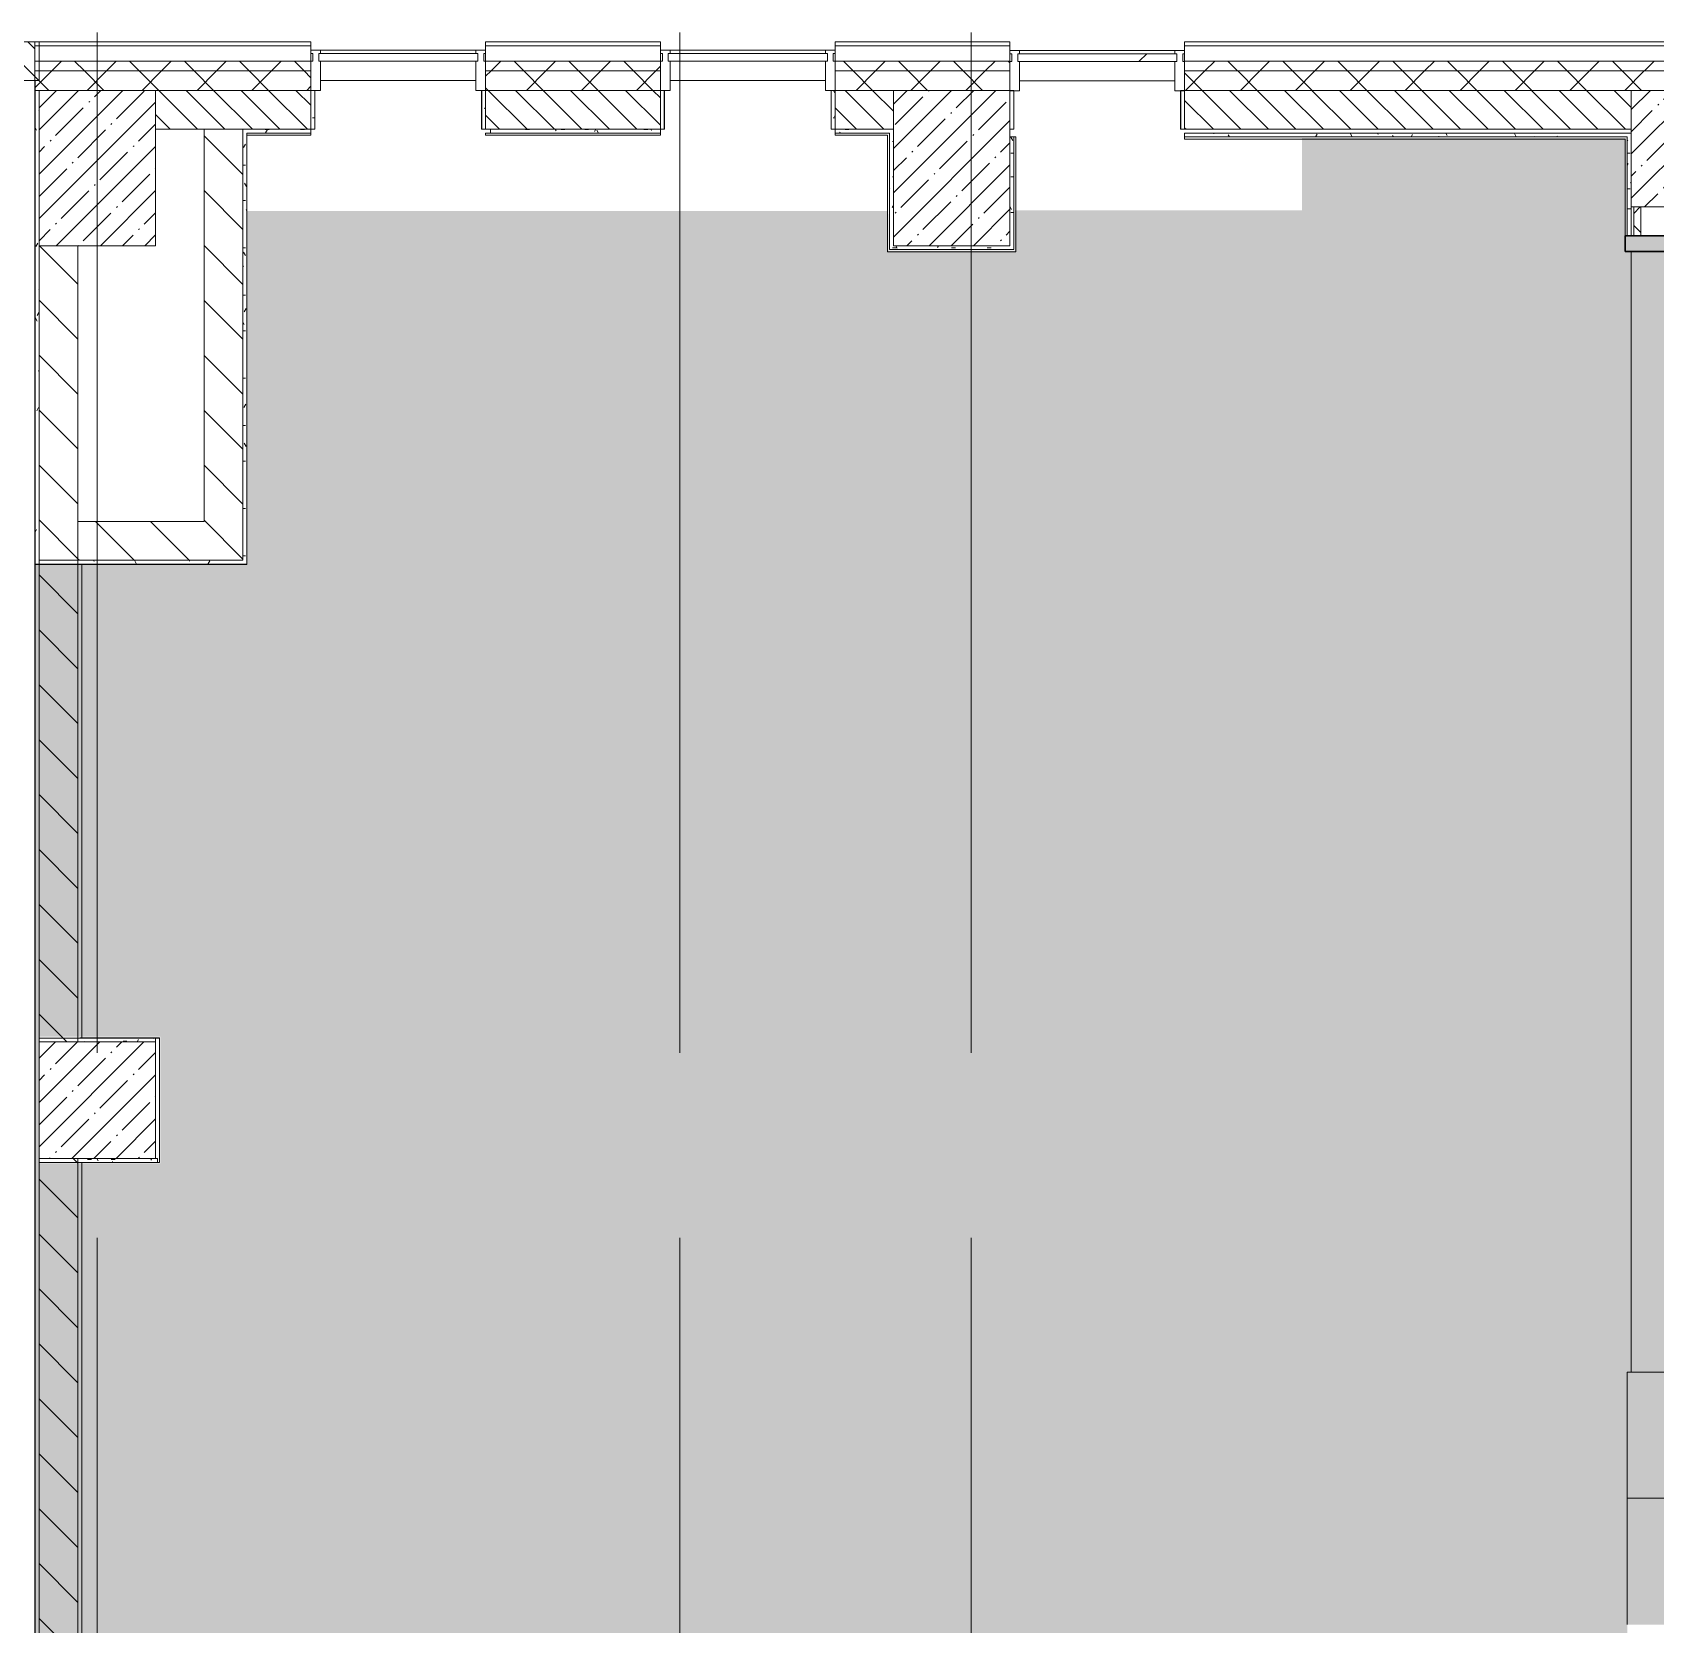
# Model space of a CAD drawing. Header units: millimetres. Extents: x -164500 to 426394, y -23753 to 102118.
# Drawn here: x 162448 to 170808, y 93739 to 101937 of the extents above; entities that cross this region are included whole.
import ezdxf

# ---------------------------------------------------------------- set-up
doc = ezdxf.new("R2010")
doc.units = ezdxf.units.MM
doc.linetypes.add('Осевая', pattern=[6350, 1270, -952.5, 3175, -952.5])
doc.layers.add('A-AREA-PATT-1', color=7, linetype='Continuous', lineweight=5, true_color=0xa5bae0, transparency=1)
for name, color, linetype, lineweight in [('A-GLAZ-CURT', 7, 'Continuous', 9), ('A-GLAZ-CURT-1', 7, 'Continuous', 5), ('A-GLAZ-CURT-2', 7, 'Continuous', 20), ('A-GLAZ-CWMG', 7, 'Continuous', 9), ('A-GLAZ-CWMG-1', 7, 'Continuous', 20), ('A-WALL', 7, 'Continuous', 5), ('A-WALL-2', 7, 'Continuous', 30), ('I-WALL', 7, 'Continuous', 5), ('S-COLS', 7, 'Continuous', 9), ('S-COLS-1', 7, 'Continuous', 5), ('S-STRS', 7, 'Continuous', 9), ('S-STRS-ANNO', 7, 'Continuous', 5), ('Оси', 7, 'Continuous', 9), ('Оси-2', 7, 'Осевая', 9)]:
    doc.layers.add(name, color=color, linetype=linetype, lineweight=lineweight)
for name, color, linetype, lineweight, true_color in [('A-WALL-1', 9, 'Continuous', 5, 0x808080), ('A-WALL-FNSH-1', 9, 'Continuous', 5, 0x808080), ('S-STRS-1', 7, 'Continuous', 9, 0xeef6ff)]:
    doc.layers.add(name, color=color, linetype=linetype, lineweight=lineweight, true_color=true_color)
pattern_1 = [(45, (148772.12, 0), (-141.4214, 141.4214), []), (135, (148772.12, 0), (-141.4214, -141.4214), [])]
pattern_2 = [(135, (148772.12, 0), (-70.71068, -70.71068), [])]
pattern_3 = [(135, (148772.12, 0), (-141.4214, -141.4214), [])]
pattern_4 = [(0, (148772.123, 0), (243.84, 60.96), [20.117, -162.763, 20.117, -162.763, -975.36]), (0, (148772.123, 0), (243.84, 60.96), [-365.76, 20.117, -345.643, 20.117, -162.763, -426.72]), (0, (148772.123, 0), (243.84, 60.96), [-914.4, 20.117, -101.803, 20.117, -284.683]), (120, (148863.563, 30.48), (-174.71291, 180.69163), [20.117, -162.763, 20.117, -162.763, -975.36]), (120, (148863.563, 30.48), (-174.71291, 180.69163), [-365.76, 20.117, -345.643, 20.117, -162.763, -426.72]), (120, (148863.563, 30.48), (-174.71291, 180.69163), [-914.4, 20.117, -101.803, 20.117, -284.683]), (240, (148894.043, 152.4), (-69.12709, -241.65163), [20.117, -162.763, 20.117, -162.763, -975.36]), (240, (148894.043, 152.4), (-69.12709, -241.65163), [-365.76, 20.117, -345.643, 20.117, -162.763, -426.72]), (240, (148894.043, 152.4), (-69.12709, -241.65163), [-914.4, 20.117, -101.803, 20.117, -284.683])]

# ---------------------------------------------------------------- blocks, each defined once
blk = doc.blocks.new('BSC_Колонна _Прямоугольная - 600х800-24078684-Объем проектирования 2 этажа')
at = {"layer": 'S-COLS-1'}
h = blk.add_hatch(dxfattribs=at)
h.set_pattern_fill('FP_21', color=256, style=0, pattern_type=2)
h.set_pattern_definition([(45, (-14010, -26700), (-114.04925, 114.04925), []), (45, (-13895.95, -26700), (-114.04925, 114.04925), [201.613, -40.323, 6.706, -33.617])])
h.paths.add_polyline_path([(-99.7, -400), (300, -400), (300, 400), (-300, 400), (-299.7, -400), (-166, -400)])
for p, q in [((300, 400), (-300, 400)), ((-300, 400), (-300, -400)), ((300, -400), (300, 400)), ((-300, -400), (300, -400))]:
    blk.add_line(p, q, dxfattribs=at)
blk = doc.blocks.new('BSC_Колонна _Прямоугольная - 600х600-V295-Объем проектирования 2 этажа')
at = {"layer": 'S-COLS-1'}
h = blk.add_hatch(dxfattribs=at)
h.set_pattern_fill('FP_27', color=256, style=0, pattern_type=2)
h.set_pattern_definition([(45, (-14010, -21900), (-114.0493, 114.0493), []), (45, (-13895.95, -21900), (-114.0493, 114.0493), [201.613, -40.323, 6.706, -33.617])])
h.paths.add_polyline_path([(-299.7, -300), (300, -300), (300, 300), (-300, 300), (-300, -300)])
for p, q in [((300, 300), (-300, 300)), ((-300, 300), (-300, -300)), ((300, -300), (300, 300)), ((-300, -300), (300, -300))]:
    blk.add_line(p, q, dxfattribs=at)
blk = doc.blocks.new('Прямоугольный импост - Импост структурный с накладкой - 190мм-22856075-Объем проектирования 2 этажа')
at = {"layer": 'A-GLAZ-CWMG-1'}
for p, q in [((0, 190), (-50, 190)), ((-50, 190), (-50, 40)), ((0, 40), (0, 190)), ((-50, 40), (-40, 40)), ((-40, 0), (-50, 0)), ((-50, 0), (-50, -17)), ((-40, 40), (-40, 0)), ((-10, 0), (-10, 40)), ((-10, 40), (0, 40)), ((0, 0), (-10, 0)), ((0, -17), (0, 0)), ((-50, -17), (0, -17))]:
    blk.add_line(p, q, dxfattribs=at)
blk = doc.blocks.new('Прямоугольный импост - Импост структурный с накладкой - 190мм-V301-Объем проектирования 2 этажа')
at = {"layer": 'A-GLAZ-CWMG-1'}
for p, q in [((0, 190), (-50, 190)), ((-50, 190), (-50, 40)), ((0, 40), (0, 188.3)), ((-50, 40), (-40, 40)), ((-40, 0), (-50, 0)), ((-50, 0), (-50, -17)), ((-40, 40), (-40, 0)), ((-10, 0), (-10, 40)), ((-10, 40), (0, 40)), ((0, 0), (-10, 0)), ((0, -17), (0, 0)), ((-50, -17), (0, -17))]:
    blk.add_line(p, q, dxfattribs=at)
blk = doc.blocks.new('Системная панель - Стекло - 40мм-V317-Объем проектирования 2 этажа')
at = {"layer": 'A-GLAZ-CURT-1'}
h = blk.add_hatch(dxfattribs=at)
h.set_pattern_fill('FP_51', color=256, style=0, pattern_type=2)
h.set_pattern_definition([(45, (-17560.26, -27090), (-565.685, 565.685), [400, -1200]), (45, (-17960.26, -27290), (-565.685, 565.685), [1200, -400]), (45, (-17160.26, -27490), (-565.685, 565.685), [400, -1200])])
h.paths.add_polyline_path([(400, -40), (410, -40), (410, 0), (-410, 0), (-410, -40), (97.4, -40)])
at = {"layer": 'A-GLAZ-CURT-2'}
for p, q in [((410, 0), (-410, 0)), ((-410, 0), (-410, -40)), ((-410, -40), (410, -40)), ((410, -40), (410, 0))]:
    blk.add_line(p, q, dxfattribs=at)
blk = doc.blocks.new('Системная панель - Стекло - 40мм-V318-Объем проектирования 2 этажа')
at = {"layer": 'A-GLAZ-CURT-1'}
h = blk.add_hatch(dxfattribs=at)
h.set_pattern_fill('FP_52', color=256, style=0, pattern_type=2)
h.set_pattern_definition([(45, (-19360.26, -27088.3), (-565.685, 565.685), [400, -1200]), (45, (-19760.26, -27288.3), (-565.685, 565.685), [1200, -400]), (45, (-18960.26, -27488.3), (-565.685, 565.685), [400, -1200])])
h.paths.add_polyline_path([(-257.1, -40), (410, -38.3), (410, 0), (-410, 0), (-410, -40), (-400, -40)])
at = {"layer": 'A-GLAZ-CURT-2'}
for p, q in [((410, 0), (-410, 0)), ((-410, 0), (-410, -40)), ((-410, -40), (410, -40)), ((410, -40), (410, 0))]:
    blk.add_line(p, q, dxfattribs=at)
blk = doc.blocks.new('Прямоугольный импост - Импост структурный с накладкой - 160мм Темный-33186089-Объем проектирования 2 этажа')
at = {"layer": 'A-GLAZ-CWMG'}
for p, q in [((16960.3, 27307), (17760.3, 27307)), ((16960.3, 27150), (17760.3, 27150))]:
    blk.add_line(p, q, dxfattribs=at)
blk = doc.blocks.new('Прямоугольный импост - Импост структурный с накладкой - 190мм-V342-Объем проектирования 2 этажа')
at = {"layer": 'A-GLAZ-CWMG-1'}
for p, q in [((-50, 40), (-50, 190)), ((-50, 190), (0, 190)), ((0, 190), (0, 40)), ((-40, 40), (-50, 40)), ((-50, -17), (-50, 0)), ((-50, 0), (-40, 0)), ((-40, 0), (-40, 40)), ((-10, 40), (-10, 0)), ((0, 40), (-10, 40)), ((-10, 0), (0, 0)), ((0, 0), (0, -17)), ((0, -17), (-50, -17))]:
    blk.add_line(p, q, dxfattribs=at)
blk = doc.blocks.new('Прямоугольный импост - Импост структурный с накладкой - 190мм-22856073-Объем проектирования 2 этажа')
at = {"layer": 'A-GLAZ-CWMG-1'}
for p, q in [((-50, 40), (-50, 190)), ((-50, 190), (0, 190)), ((0, 190), (0, 40)), ((-40, 40), (-50, 40)), ((-50, -17), (-50, 0)), ((-50, 0), (-40, 0)), ((-40, 0), (-40, 40)), ((-10, 40), (-10, 0)), ((0, 40), (-10, 40)), ((-10, 0), (0, 0)), ((0, 0), (0, -17)), ((0, -17), (-50, -17))]:
    blk.add_line(p, q, dxfattribs=at)
blk = doc.blocks.new('BSC_Колонна _Прямоугольная - 600х600-V356-Объем проектирования 2 этажа')
at = {"layer": 'S-COLS-1'}
h = blk.add_hatch(dxfattribs=at)
h.set_pattern_fill('FP_102', color=256, style=0, pattern_type=2)
h.set_pattern_definition([(45, (-22210, -26800), (-114.04925, 114.04925), []), (45, (-22095.95, -26800), (-114.04925, 114.04925), [201.613, -40.323, 6.706, -33.617])])
h.paths.add_polyline_path([(300, -300), (300, 300), (-300, 300), (-300, -300), (-150, -300)])
for p, q in [((300, 300), (-300, 300)), ((-300, 300), (-300, -300)), ((300, -300), (300, 300)), ((-300, -300), (300, -300))]:
    blk.add_line(p, q, dxfattribs=at)
blk = doc.blocks.new('Перекрытия 3 - Перекрытия 4-20977624-Объем проектирования 2 этажа')
at = {"layer": 'S-STRS-1'}
blk.add_hatch(color=256, dxfattribs=at).paths.add_polyline_path([(21910, 20500), (22810, 20500), (22810, 26270.4), (21910, 26270.4), (21910, 21105.5)])
at = {"layer": 'S-STRS'}
for p in [(21910, 26270.4), (22490, 20500)]:
    blk.add_line(p, (21910, 20500), dxfattribs=at)
blk = doc.blocks.new('BSC_Колонна _Прямоугольная - 600х800-V413-Объем проектирования 2 этажа')
at = {"layer": 'S-COLS-1'}
h = blk.add_hatch(dxfattribs=at)
h.set_pattern_fill('FP_161', color=256, style=0, pattern_type=2)
h.set_pattern_definition([(45, (-18410.26, -26700), (-114.04925, 114.04925), []), (45, (-18296.2, -26700), (-114.04925, 114.04925), [201.613, -40.323, 6.706, -33.617])])
h.paths.add_polyline_path([(-300, -400), (300, -400), (300, 400), (-300, 400)])
for p, q in [((300, 400), (-300, 400)), ((-300, 400), (-300, -400)), ((300, -400), (300, 400)), ((-300, -400), (300, -400))]:
    blk.add_line(p, q, dxfattribs=at)
blk = doc.blocks.new('Системная панель - Стекло - 40мм-V432-Объем проектирования 2 этажа')
at = {"layer": 'A-GLAZ-CURT-1'}
h = blk.add_hatch(dxfattribs=at)
h.set_pattern_fill('FP_185', color=256, style=0, pattern_type=2)
h.set_pattern_definition([(45, (-15760.26, -27090), (-565.685, 565.685), [400, -1200]), (45, (-16160.26, -27290), (-565.685, 565.685), [1200, -400]), (45, (-15360.26, -27490), (-565.685, 565.685), [400, -1200])])
h.paths.add_polyline_path([(400, -40), (410, -40), (410, 0), (-410, 0), (-410, -40), (-270.8, -40)])
at = {"layer": 'A-GLAZ-CURT-2'}
for p, q in [((410, 0), (-410, 0)), ((-410, 0), (-410, -40)), ((-410, -40), (410, -40)), ((410, -40), (410, 0))]:
    blk.add_line(p, q, dxfattribs=at)
blk = doc.blocks.new('Стены наклон_ амфитеатр1 - Стены наклон_ амфитеатр-33007412-Объем проектирования 2 этажа')
at = {"layer": 'A-WALL-2'}
for p, q in [((21879, 26351.1), (21879, 26270.4)), ((30610, 26351.1), (21879, 26351.1)), ((21879, 26270.4), (30610, 26270.4))]:
    blk.add_line(p, q, dxfattribs=at)
blk = doc.blocks.new('2floor')
at = {"layer": 'A-AREA-PATT-1'}
h = blk.add_hatch(color=256, dxfattribs=at)
h.paths.add_polyline_path([(170888.2, 13760), (171341.6, 13760), (171341.6, 14000), (169002.6, 14000), (169002.6, 13760), (170661.6, 13760)])
h.paths.add_polyline_path([(170656.6, 14980), (170661.6, 14980), (170661.6, 15090), (170656.6, 15090), (170656.6, 15350), (170651.1, 15350), (170651.1, 15380.7), (177322.1, 15380.7), (177322.1, 15430.8), (170662.1, 15430.8), (170662.1, 20500), (170682.1, 20500), (170682.1, 26270.4), (177322.1, 26270.4), (177322.1, 26345.5), (170656.6, 26345.5), (170656.6, 26854.5), (168987.6, 26854.5), (168987.6, 26481.7), (167507.9, 26481.7), (167507.9, 26274.5), (166856.9, 26274.5), (166855.3, 26479.5), (163552.6, 26479.5), (163552.1, 24659.5), (162482.1, 24659.5), (162482.4, 22226.5), (163107.6, 22226.5), (163107.6, 21574.5), (162482.1, 21574.5), (162482.4, 18484.5), (163107.6, 18484.5), (163107.6, 17826.5), (162482.1, 17826.5), (162483.9, 15225.5), (169002.6, 15225.5), (169002.6, 15203.4), (170651.1, 15201.6), (170651.1, 15200), (169002.6, 15200), (169002.6, 14980), (169843.5, 14980)])
at = {"layer": 'A-WALL'}
h = blk.add_hatch(dxfattribs=at)
h.set_pattern_fill('FP_2', color=256, style=0, pattern_type=2)
h.set_pattern_definition(pattern_2)
h.paths.add_polyline_path([(162461.1, 27150), (162461.1, 27330), (162480, 27330), (162482.1, 27350), (162232.4, 27350), (162232.4, 27150)])
h.paths.add_polyline_path([(152882.1, 27150), (152882.1, 27350), (152832.1, 27350), (152833.2, 27150)])
h = blk.add_hatch(dxfattribs=at)
h.set_pattern_fill('FP_24', color=256, style=0, pattern_type=2)
h.set_pattern_definition(pattern_1)
h.paths.add_polyline_path([(168382.4, 27200), (182482.1, 27200.7), (182482.1, 27250), (168382.4, 27250)])
h.paths.add_polyline_path([(164807.4, 27200), (165682.4, 27200), (165682.4, 27250), (164782.4, 27250), (164782.4, 27200)])
h.paths.add_polyline_path([(162682.4, 27200), (163882.4, 27200), (163882.4, 27250), (162461.1, 27250), (162461.1, 27200), (162616.2, 27200)])
h.paths.add_polyline_path([(166582.4, 27200), (167482.4, 27200), (167482.4, 27250), (166582.4, 27250)])
h = blk.add_hatch(dxfattribs=at)
h.set_pattern_fill('FP_24', color=256, style=0, pattern_type=2)
h.set_pattern_definition(pattern_1)
h.paths.add_polyline_path([(177882.1, 27100), (182382.1, 27100), (182382.1, 27200), (168382.4, 27200), (168382.4, 27100), (177070.8, 27100)])
h.paths.add_polyline_path([(166582.4, 27100), (167482.4, 27100), (167482.4, 27200), (166582.4, 27200)])
h.paths.add_polyline_path([(164782.4, 27100), (165682.4, 27100), (165682.4, 27200), (164782.4, 27200)])
h.paths.add_polyline_path([(163882.4, 27100), (163882.4, 27200), (162461.1, 27200), (162461.1, 27100), (163532.1, 27100)])
h = blk.add_hatch(dxfattribs=at)
h.set_pattern_fill('FP_2', color=256, style=0, pattern_type=2)
h.set_pattern_definition(pattern_2)
h.paths.add_polyline_path([(168398, 26900), (170682.1, 26900), (170682.1, 27100), (168382.4, 27100), (168382.4, 26900)])
h.paths.add_polyline_path([(164795.7, 26900), (165682.4, 26900), (165682.4, 27100), (164782.4, 27100), (164782.4, 26900)])
h.paths.add_polyline_path([(166882.4, 26900), (166882.4, 27100), (166582.4, 27100), (166582.4, 26900)])
h.paths.add_polyline_path([(163082.1, 26900), (163882.4, 26900), (163882.4, 27100), (163082.1, 27100), (163082.1, 26987.7)])
at = {"layer": 'I-WALL'}
h = blk.add_hatch(dxfattribs=at)
h.set_pattern_fill('FP_191', color=256, style=0, pattern_type=2)
h.set_pattern_definition(pattern_4)
h.paths.add_polyline_path([(162462.1, 24660), (162482.1, 24660), (162482.1, 27100), (162462.1, 27100), (162462.1, 25207.8)])
h = blk.add_hatch(dxfattribs=at)
h.set_pattern_fill('FP_191', color=256, style=0, pattern_type=2)
h.set_pattern_definition(pattern_4)
h.paths.add_polyline_path([(163882.4, 26900), (163902.4, 26901.3), (163902.4, 27100), (163882.4, 27100)])
h = blk.add_hatch(dxfattribs=at)
h.set_pattern_fill('FP_191', color=256, style=0, pattern_type=2)
h.set_pattern_definition(pattern_4)
h.paths.add_polyline_path([(164782.4, 26900), (164782.4, 27100), (164762.4, 27097.8), (164762.4, 26900)])
h = blk.add_hatch(dxfattribs=at)
h.set_pattern_fill('FP_191', color=256, style=0, pattern_type=2)
h.set_pattern_definition(pattern_4)
h.paths.add_polyline_path([(165682.4, 26900), (165702.4, 26900.5), (165702.4, 27100), (165682.4, 27100)])
h = blk.add_hatch(dxfattribs=at)
h.set_pattern_fill('FP_191', color=256, style=0, pattern_type=2)
h.set_pattern_definition(pattern_4)
h.paths.add_polyline_path([(166562.4, 26900), (166582.4, 26900), (166582.4, 27100), (166562.4, 27097.8), (166562.4, 26901.6)])
h = blk.add_hatch(dxfattribs=at)
h.set_pattern_fill('FP_23', color=256, style=0, pattern_type=2)
h.set_pattern_definition(pattern_3)
h.paths.add_polyline_path([(163532.1, 24680), (163532.1, 26900), (163332.1, 26900), (163332.1, 24680)])
h = blk.add_hatch(dxfattribs=at)
h.set_pattern_fill('FP_191', color=256, style=0, pattern_type=2)
h.set_pattern_definition(pattern_4)
h.paths.add_polyline_path([(163532.1, 24680), (163552.1, 24680), (163552.1, 26900), (163532.1, 26900), (163532.1, 24880)])
h = blk.add_hatch(dxfattribs=at)
h.set_pattern_fill('FP_191', color=256, style=0, pattern_type=2)
h.set_pattern_definition(pattern_4)
h.paths.add_polyline_path([(165682.4, 26880), (165682.4, 26900), (164807.4, 26900), (164807.4, 26880), (165507.1, 26880)])
h.paths.add_polyline_path([(166582.4, 26880), (166882.4, 26880), (166882.4, 26900), (166582.4, 26900)])
h.paths.add_polyline_path([(163882.4, 26880), (163882.4, 26900), (163552.1, 26900), (163552.4, 26880), (163579.2, 26880)])
h = blk.add_hatch(dxfattribs=at)
h.set_pattern_fill('FP_191', color=256, style=0, pattern_type=2)
h.set_pattern_definition(pattern_4)
h.paths.add_polyline_path([(166862.4, 26280), (166882.4, 26280), (166882.4, 26880), (166862.4, 26878.1), (166862.4, 26300)])
h = blk.add_hatch(dxfattribs=at)
h.set_pattern_fill('FP_191', color=256, style=0, pattern_type=2)
h.set_pattern_definition(pattern_4)
h.paths.add_polyline_path([(167502.4, 26300), (167502.4, 26860), (167482.4, 26860), (167482.4, 26300)])
h = blk.add_hatch(dxfattribs=at)
h.set_pattern_fill('FP_191', color=256, style=0, pattern_type=2)
h.set_pattern_definition(pattern_4)
h.paths.add_polyline_path([(170662.1, 26860), (170682.1, 26860), (170682.1, 26880), (168382.4, 26880), (168382.4, 26860), (168398, 26860)])
h = blk.add_hatch(dxfattribs=at)
h.set_pattern_fill('FP_191', color=256, style=0, pattern_type=2)
h.set_pattern_definition(pattern_4)
h.paths.add_polyline_path([(170682.1, 26490), (170682.1, 26860), (170662.1, 26860), (170662.1, 26490)])
h = blk.add_hatch(dxfattribs=at)
h.set_pattern_fill('FP_197', color=256, style=0, pattern_type=2)
h.set_pattern_definition([(135, (148772.12, 0), (-169.7056, -169.7056), []), (225, (148772.12, 0), (169.7056, -169.7056), [])])
h.paths.add_polyline_path([(170732.1, 26351.1), (170732.1, 26500), (170695.1, 26500), (170695.1, 26351.1)])
h = blk.add_hatch(dxfattribs=at)
h.set_pattern_fill('FP_23', color=256, style=0, pattern_type=2)
h.set_pattern_definition(pattern_3)
h.paths.add_polyline_path([(162482.4, 15200), (162682.4, 15200), (162682.4, 17850), (162482.4, 17850), (162482.4, 15225.5)])
h.paths.add_polyline_path([(162482.4, 18450), (162682.4, 18450), (162682.4, 21600), (162482.4, 21600), (162482.4, 18484.5)])
h.paths.add_polyline_path([(162482.4, 22200), (162682.4, 22200), (162682.4, 26300), (162482.4, 26300), (162482.4, 22226.5)])
h = blk.add_hatch(dxfattribs=at)
h.set_pattern_fill('FP_191', color=256, style=0, pattern_type=2)
h.set_pattern_definition(pattern_4)
h.paths.add_polyline_path([(167482.4, 26280), (167502.4, 26280), (167502.4, 26300), (166882.4, 26300), (166882.4, 26280), (166952.6, 26280)])
h = blk.add_hatch(dxfattribs=at)
h.set_pattern_fill('FP_23', color=256, style=0, pattern_type=2)
h.set_pattern_definition(pattern_3)
h.paths.add_polyline_path([(163107.6, 24680), (163332.1, 24680), (163332.1, 24880), (162682.4, 24880), (162682.4, 24680), (163082.1, 24680)])
h = blk.add_hatch(dxfattribs=at)
h.set_pattern_fill('FP_191', color=256, style=0, pattern_type=2)
h.set_pattern_definition(pattern_4)
h.paths.add_polyline_path([(162462.1, 15200), (162482.1, 15200), (162482.1, 24660), (162462.1, 24659.5), (162462.1, 15977.7)])
h = blk.add_hatch(dxfattribs=at)
h.set_pattern_fill('FP_191', color=256, style=0, pattern_type=2)
h.set_pattern_definition(pattern_4)
h.paths.add_polyline_path([(163552.1, 24660), (163552.1, 24680), (162682.4, 24680), (162682.4, 24661.9), (162703.4, 24660), (163532.1, 24660)])
h.paths.add_polyline_path([(162482.1, 24660), (162482.4, 24660), (162482.1, 24679.7)])
h = blk.add_hatch(dxfattribs=at)
h.set_pattern_fill('FP_191', color=256, style=0, pattern_type=2)
h.set_pattern_definition(pattern_4)
h.paths.add_polyline_path([(162703.4, 22200), (163082.1, 22200), (163082.1, 22220), (162682.4, 22218.1), (162682.4, 22200)])
h.paths.add_polyline_path([(162482.1, 22200), (162482.4, 22200), (162482.1, 22220)])
h = blk.add_hatch(dxfattribs=at)
h.set_pattern_fill('FP_191', color=256, style=0, pattern_type=2)
h.set_pattern_definition(pattern_4)
h.paths.add_polyline_path([(162703.4, 21580), (163092.1, 21580), (163092.1, 21600), (162682.4, 21600), (162682.4, 21581.9)])
h.paths.add_polyline_path([(162482.1, 21580), (162482.4, 21580), (162482.1, 21600)])
at = {"layer": 'S-STRS-1'}
blk.add_hatch(color=256, dxfattribs=at).paths.add_polyline_path([(170682.1, 19200), (170962.1, 19200), (170962.1, 20500), (170662.1, 20500), (170662.1, 19200)])
at = {"layer": 'A-WALL'}
for p, q in [((163882.4, 27330), (162461.1, 27330)), ((165682.4, 27330), (164782.4, 27330)), ((167482.4, 27330), (166582.4, 27330)), ((182612.1, 27330), (168382.4, 27330)), ((163882.4, 27250), (162461.1, 27250)), ((163882.4, 27200), (162461.1, 27200)), ((165682.4, 27250), (164782.4, 27250)), ((165682.4, 27200), (164782.4, 27200)), ((167482.4, 27250), (166582.4, 27250)), ((167482.4, 27200), (166582.4, 27200)), ((182532.1, 27250), (168382.4, 27250)), ((182482.1, 27200), (168382.4, 27200)), ((163902.4, 27100), (163082.1, 27100)), ((165702.4, 27100), (164762.4, 27100)), ((166882.4, 27100), (166562.4, 27100)), ((170682.1, 27100), (168362.4, 27100)), ((163082.1, 26900), (163902.4, 26900)), ((163552.1, 26880), (163882.4, 26880)), ((163552.1, 26880), (163552.1, 24660)), ((163553.1, 26869), (163552.1, 26869)), ((164762.4, 26900), (165702.4, 26900)), ((164807.4, 26880), (165682.4, 26880)), ((166882.4, 26900), (166562.4, 26900)), ((166582.4, 26880), (166862.4, 26880)), ((166862.4, 26880), (166862.4, 26280)), ((168382.4, 26860), (170662.1, 26860)), ((170662.1, 26849), (170662.1, 26860)), ((170695.1, 26351), (170695.1, 26500)), ((170732.1, 26351), (170732.1, 26500)), ((163092.1, 21580), (162482.1, 21580))]:
    blk.add_line(p, q, dxfattribs=at)
at = {"layer": 'A-WALL-1'}
for p, q in [((162482.1, 27350), (162232.4, 27350)), ((162482.1, 27150), (162482.1, 27350)), ((162461.1, 27330), (162461.1, 27150)), ((163882.4, 27100), (163882.4, 27330)), ((164782.4, 27330), (164782.4, 27100)), ((165682.4, 27100), (165682.4, 27330)), ((166582.4, 27330), (166582.4, 27100)), ((167482.4, 27100), (167482.4, 27330)), ((168382.4, 27330), (168382.4, 27100)), ((162232.4, 27150), (162482.1, 27150)), ((162461.1, 27100), (162482.1, 27100)), ((162482.1, 27100), (162462.1, 27100)), ((163082.1, 27100), (163882.4, 27100)), ((163882.4, 27100), (163882.4, 26880)), ((163902.4, 26900), (163902.4, 27100)), ((164762.4, 27100), (164762.4, 26900)), ((164782.4, 27100), (165682.4, 27100)), ((164782.4, 27100), (164782.4, 26900)), ((165682.4, 27100), (165682.4, 26880)), ((165702.4, 26900), (165702.4, 27100)), ((166562.4, 27100), (166562.4, 26900)), ((166582.4, 27100), (166882.4, 27100)), ((166582.4, 26880), (166582.4, 27100)), ((167502.4, 27100), (167482.4, 27100)), ((167502.4, 26900), (167502.4, 27100)), ((168362.4, 27100), (168362.4, 26900)), ((168382.4, 27100), (170682.1, 27100)), ((168382.4, 27100), (168382.4, 26900)), ((163332.1, 26900), (163332.1, 24880)), ((163532.1, 24680), (163532.1, 26900)), ((164807.4, 26900), (164807.4, 26880)), ((167482.4, 26900), (167502.4, 26900)), ((167502.4, 26860), (167482.4, 26860)), ((167502.4, 26280), (167502.4, 26860)), ((168362.4, 26900), (170682.1, 26900)), ((170682.1, 26880), (168382.4, 26880)), ((168382.4, 26880), (168382.4, 26860)), ((170662.1, 26860), (170662.1, 26490)), ((170682.1, 26490), (170682.1, 26500)), ((170682.1, 26500), (170682.1, 26351)), ((170662.1, 26490), (170682.1, 26490)), ((170682.1, 26351), (179232.1, 26351)), ((162482.1, 24680), (162482.1, 26300)), ((162482.4, 26300), (162482.4, 22200)), ((162682.4, 22200), (162682.4, 26300)), ((166862.4, 26280), (167502.4, 26280)), ((163332.1, 24880), (162682.4, 24880)), ((162461.1, 24660), (162462.1, 24660)), ((162462.1, 24660), (162462.1, 24659)), ((163532.1, 24680), (162482.1, 24680)), ((162482.1, 22220), (162482.1, 24660)), ((162692.4, 22220), (162482.1, 22220)), ((163082.1, 22200), (163082.1, 22220)), ((162482.1, 18450), (162482.1, 21580)), ((162482.4, 21600), (162482.4, 18450)), ((162682.4, 18450), (162682.4, 21600)), ((163092.1, 21600), (163082.1, 21600)), ((163092.1, 21580), (163092.1, 21600))]:
    blk.add_line(p, q, dxfattribs=at)
at = {"layer": 'A-WALL-FNSH-1'}
for p, q in [((162461.1, 27350), (162461.1, 27330)), ((163882.4, 27350), (162482.1, 27350)), ((163882.4, 27330), (163882.4, 27350)), ((165682.4, 27350), (164782.4, 27350)), ((164782.4, 27350), (164782.4, 27330)), ((165682.4, 27330), (165682.4, 27350)), ((167482.4, 27350), (166582.4, 27350)), ((166582.4, 27350), (166582.4, 27330)), ((167482.4, 27330), (167482.4, 27350)), ((182632.1, 27350), (168382.4, 27350)), ((168382.4, 27350), (168382.4, 27330)), ((162461.1, 27100), (162461.1, 24659)), ((162462.1, 24660), (162462.1, 27150)), ((163903.4, 27100), (163902.4, 27100)), ((163903.4, 26900), (163903.4, 27100)), ((164761.4, 27100), (164761.4, 26900)), ((164762.4, 27100), (164761.4, 27100)), ((165703.4, 27100), (165702.4, 27100)), ((165703.4, 26900), (165703.4, 27100)), ((166561.4, 27100), (166561.4, 26900)), ((166562.4, 27100), (166561.4, 27100)), ((167503.4, 27100), (167502.4, 27100)), ((167503.4, 26900), (167503.4, 27100)), ((168361.4, 27100), (168361.4, 26900)), ((168362.4, 27100), (168361.4, 27100)), ((163553.1, 26869), (163882.4, 26869)), ((163553.1, 24659), (163553.1, 26869)), ((163882.4, 26869), (163882.4, 26880)), ((163902.4, 26900), (163903.4, 26900)), ((164761.4, 26900), (164762.4, 26900)), ((164807.4, 26880), (164782.4, 26880)), ((164782.4, 26880), (164782.4, 26869)), ((164782.4, 26869), (165682.4, 26869)), ((165682.4, 26869), (165682.4, 26880)), ((165702.4, 26900), (165703.4, 26900)), ((166561.4, 26900), (166562.4, 26900)), ((166582.4, 26880), (166582.4, 26869)), ((166582.4, 26869), (166851.4, 26869)), ((166851.4, 26869), (166851.4, 26269)), ((167502.4, 26900), (167503.4, 26900)), ((167513.4, 26860), (167502.4, 26860)), ((167513.4, 26269), (167513.4, 26860)), ((168361.4, 26900), (168362.4, 26900)), ((168382.4, 26860), (168382.4, 26849)), ((168382.4, 26849), (170651.1, 26849)), ((170651.1, 26849), (170651.1, 26351)), ((170662.1, 26351), (170662.1, 26849)), ((170651.1, 26351), (170662.1, 26351)), ((166851.4, 26269), (167513.4, 26269)), ((163552.1, 24660), (162462.1, 24660)), ((162702.4, 24660), (162702.4, 22220)), ((162703.4, 22220), (162703.4, 24660)), ((162461.1, 24659), (162461.1, 15200)), ((162462.1, 24659), (163553.1, 24659)), ((162462.1, 15200), (162462.1, 24659)), ((163102.1, 22221), (162692.4, 22221)), ((162692.4, 22221), (162692.4, 22220)), ((162692.4, 22220), (163103.1, 22220)), ((163102.1, 22221), (163102.1, 21579)), ((163103.1, 21580), (163103.1, 22220)), ((162702.4, 21580), (162702.4, 18471)), ((162703.4, 18471), (162703.4, 21579)), ((162703.4, 21579), (163102.1, 21579)), ((163103.1, 21580), (163092.1, 21580))]:
    blk.add_line(p, q, dxfattribs=at)
at = {"layer": 'I-WALL'}
blk.add_line((162461.1, 27150), (162461.1, 27100), dxfattribs=at)
at = {"layer": 'S-STRS'}
for q in [(170662.1, 19200), (170682.1, 20500), (170662.1, 19200)]:
    blk.add_line((170662.1, 20500), q, dxfattribs=at)
at = {"layer": 'S-STRS-ANNO'}
blk.add_line((170662.1, 19850), (170962.1, 19850), dxfattribs=at)
at = {"layer": 'Оси'}
for p, q in [((162782.1, 22398.1), (162782.1, 27398.1)), ((165782.1, 22398.1), (165782.1, 27398.1)), ((167282.1, 22398.1), (167282.1, 27398.1))]:
    blk.add_line(p, q, dxfattribs=at)
at = {"layer": 'Оси-2'}
for p, q in [((162782.1, 3093.7), (162782.1, 22398.1)), ((165782.1, 3093.7), (165782.1, 22398.1)), ((167282.1, 3093.7), (167282.1, 22398.1))]:
    blk.add_line(p, q, dxfattribs=at)
at = {"layer": 'A-GLAZ-CURT'}
for name, p in [('Системная панель - Стекло - 40мм-V432-Объем проектирования 2 этажа', (164332.4, 27290)), ('Системная панель - Стекло - 40мм-V317-Объем проектирования 2 этажа', (166132.4, 27290)), ('Системная панель - Стекло - 40мм-V318-Объем проектирования 2 этажа', (167932.4, 27288.3))]:
    blk.add_blockref(name, p, dxfattribs=at)
at = {"layer": 'A-GLAZ-CWMG', "rotation": 180}
for name, p in [('Прямоугольный импост - Импост структурный с накладкой - 190мм-22856075-Объем проектирования 2 этажа', (163882.4, 27290)), ('Прямоугольный импост - Импост структурный с накладкой - 190мм-22856075-Объем проектирования 2 этажа', (165682.4, 27290)), ('Прямоугольный импост - Импост структурный с накладкой - 190мм-V301-Объем проектирования 2 этажа', (167482.4, 27288.3))]:
    blk.add_blockref(name, p, dxfattribs=at)
at = {"layer": 'A-GLAZ-CWMG'}
for p in [(146972.1, 0), (148772.1, 0), (150572.1, -1.7)]:
    blk.add_blockref('Прямоугольный импост - Импост структурный с накладкой - 160мм Темный-33186089-Объем проектирования 2 этажа', p, dxfattribs=at)
at = {"layer": 'A-GLAZ-CWMG', "extrusion": (0, 0, -1), "rotation": 180}
for name, p in [('Прямоугольный импост - Импост структурный с накладкой - 190мм-V342-Объем проектирования 2 этажа', (-164782.4, 27290)), ('Прямоугольный импост - Импост структурный с накладкой - 190мм-V342-Объем проектирования 2 этажа', (-166582.4, 27290)), ('Прямоугольный импост - Импост структурный с накладкой - 190мм-22856073-Объем проектирования 2 этажа', (-168382.4, 27288.3))]:
    blk.add_blockref(name, p, dxfattribs=at)
at = {"layer": 'A-WALL'}
blk.add_blockref('Стены наклон_ амфитеатр1 - Стены наклон_ амфитеатр-33007412-Объем проектирования 2 этажа', (148772.1, 0), dxfattribs=at)
at = {"layer": 'S-COLS'}
for name, p in [('BSC_Колонна _Прямоугольная - 600х800-24078684-Объем проектирования 2 этажа', (162782.1, 26700)), ('BSC_Колонна _Прямоугольная - 600х800-V413-Объем проектирования 2 этажа', (167182.4, 26700)), ('BSC_Колонна _Прямоугольная - 600х600-V356-Объем проектирования 2 этажа', (170982.1, 26800)), ('BSC_Колонна _Прямоугольная - 600х600-V295-Объем проектирования 2 этажа', (162782.1, 21900))]:
    blk.add_blockref(name, p, dxfattribs=at)
at = {"layer": 'S-STRS'}
blk.add_blockref('Перекрытия 3 - Перекрытия 4-20977624-Объем проектирования 2 этажа', (148772.1, 0), dxfattribs=at)

msp = doc.modelspace()

# ---------------------------------------------------------------- block references
msp.add_blockref('2floor', (0, 74539.358))

doc.saveas('drawing.dxf')
